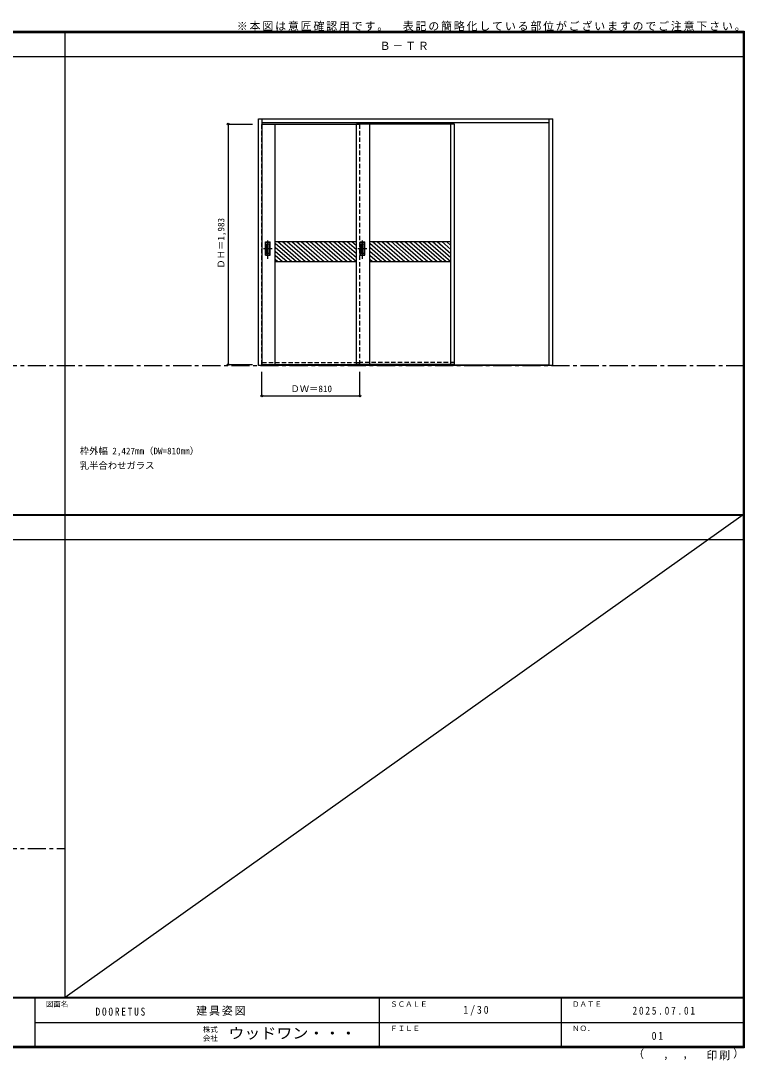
# Model space of a CAD drawing. Units: millimetres, scale not verified. Extents: x -6000 to 5700, y -4307 to 4260.
# Drawn here: x -267 to 5700, y -4307 to 4260 of the extents above; entities that cross this region are included whole.
import ezdxf
from ezdxf.enums import TextEntityAlignment as Align

# ---------------------------------------------------------------- set-up
doc = ezdxf.new("R2010")
doc.units = ezdxf.units.MM
doc.header["$LTSCALE"] = 30
doc.header["$PDMODE"] = 32
doc.header["$PDSIZE"] = 15
doc.linetypes.add('CHAIN1', pattern=[8, 5, -1, 1, -1])
doc.linetypes.add('DASHED1', pattern=[1.8, 1.2, -0.6])
for name, color, linetype in [('0-1_通り芯', 7, 'CHAIN1'), ('0-2_扉', 4, 'DASHED1'), ('0-4_枠', 3, 'Continuous'), ('0-6_引手', 7, 'Continuous'), ('0-A_文字', 7, 'Continuous'), ('0-B_寸法', 4, 'Continuous'), ('0-C_ハッチ', 4, 'DASHED1'), ('F-1_枠', 6, 'Continuous'), ('F-A_文字', 7, 'Continuous')]:
    doc.layers.add(name, color=color, linetype=linetype)
doc.styles.add('ＭＳ ゴシック', font='')
doc.styles.get('ＭＳ ゴシック').set_extended_font_data('MS Gothic')

msp = doc.modelspace()

# ---------------------------------------------------------------- linework, layer by layer
at = {"layer": '0-1_通り芯'}
for p, q in [((-5490, 1418), (5690, 1418)), ((-5490, -2562.5), (100, -2562.5))]:
    msp.add_line(p, q, dxfattribs=at)
at = {"layer": '0-2_扉', "color": 7, "linetype": 'Continuous'}
for p, q in [((1723.85, 3409), (2530.85, 3409)), ((1830.85, 1426), (1830.85, 3409)), ((3310.85, 3409), (2500.85, 3409)), ((2500.85, 3409), (2530.85, 3409)), ((2500.85, 1426), (2500.85, 3409)), ((2502.85, 1426), (2502.85, 3409)), ((2610.85, 1426), (2610.85, 3409)), ((3280.85, 1426), (3280.85, 3409)), ((3310.85, 1426), (3310.85, 3409)), ((1830.85, 2441), (2500.85, 2441)), ((2610.85, 2441), (3280.85, 2441)), ((1830.85, 2276), (2500.85, 2276)), ((2610.85, 2276), (3280.85, 2276)), ((1723.85, 1426), (2530.85, 1426)), ((3310.85, 1426), (2500.85, 1426)), ((2500.85, 1426), (2530.85, 1426))]:
    msp.add_line(p, q, dxfattribs=at)
at = {"layer": '0-2_扉', "color": 7}
for p, q in [((1723.85, 1444), (2500.85, 1444)), ((2500.85, 1444), (2530.85, 1444)), ((3310.85, 1444), (2530.85, 1444))]:
    msp.add_line(p, q, dxfattribs=at)
at = {"layer": '0-4_枠'}
for p, q in [((1693.85, 3453), (4120.85, 3453)), ((1723.85, 1418), (1723.85, 3453)), ((4090.85, 1418), (4090.85, 3453)), ((4120.85, 1418), (4120.85, 3453)), ((1723.85, 3423), (4090.85, 3423)), ((4090.85, 1421), (1723.85, 1421)), ((4090.85, 1418), (1723.85, 1418)), ((2500.85, 1418), (2530.85, 1418)), ((4120.85, 1418), (4090.85, 1418))]:
    msp.add_line(p, q, dxfattribs=at)
at = {"layer": '0-4_枠', "color": 4, "linetype": 'DASHED1'}
for p, q in [((1720.85, 1426), (1720.85, 3409)), ((1723.85, 3409), (1720.85, 3409)), ((2530.85, 1426), (2530.85, 3409)), ((3280.85, 1421), (3280.85, 3423)), ((3310.85, 1421), (3310.85, 3423)), ((1723.85, 1426), (1720.85, 1426))]:
    msp.add_line(p, q, dxfattribs=at)
at = {"layer": '0-4_枠'}
msp.add_lwpolyline([(1723.85, 1418), (1693.85, 1418), (1693.85, 3453)], dxfattribs=at)
at = {"layer": '0-6_引手'}
for p, q in [((1752.85, 2438.5), (1790.85, 2438.5)), ((1752.85, 2328.5), (1752.85, 2438.5)), ((1759.35, 2422.5), (1784.35, 2422.5)), ((1759.35, 2344.5), (1759.35, 2422.5)), ((1784.35, 2344.5), (1784.35, 2422.5)), ((1790.85, 2328.5), (1790.85, 2438.5)), ((2539.35, 2344.5), (2539.35, 2422.5)), ((2539.35, 2422.5), (2564.35, 2422.5)), ((2564.35, 2344.5), (2564.35, 2422.5)), ((2570.85, 2328.5), (2570.85, 2438.5)), ((1752.85, 2328.5), (1790.85, 2328.5)), ((1759.35, 2344.5), (1784.35, 2344.5)), ((2532.85, 2328.5), (2570.85, 2328.5)), ((2539.35, 2344.5), (2564.35, 2344.5))]:
    msp.add_line(p, q, dxfattribs=at)
at = {"layer": '0-6_引手', "linetype": 'CHAIN1'}
for p, q in [((1771.85, 2298.27), (1771.85, 2469.12)), ((2551.85, 2298.27), (2551.85, 2469.12)), ((1733.77, 2383.5), (1806.28, 2383.5)), ((2513.77, 2383.5), (2586.28, 2383.5))]:
    msp.add_line(p, q, dxfattribs=at)
at = {"layer": '0-6_引手', "linetype": 'DASHED1'}
for p, q in [((1787.85, 2332.5), (1787.85, 2434.5)), ((2535.85, 2434.5), (2567.85, 2434.5)), ((2535.85, 2332.5), (2535.85, 2434.5)), ((1755.85, 2332.5), (1787.85, 2332.5))]:
    msp.add_line(p, q, dxfattribs=at)
for points in [[(1755.85, 2332.5), (1755.85, 2434.5), (1787.85, 2434.5)], [(2535.85, 2332.5), (2567.85, 2332.5), (2567.85, 2434.5)]]:
    msp.add_lwpolyline(points, dxfattribs=at)
at = {"layer": '0-6_引手'}
msp.add_lwpolyline([(2532.85, 2328.5), (2532.85, 2438.5), (2570.85, 2438.5)], dxfattribs=at)
at = {"layer": '0-B_寸法'}
for p, q in [((1443.85, 3409), (1643.85, 3409)), ((1443.85, 3409), (1443.85, 1426)), ((1443.85, 1426), (1643.85, 1426)), ((1720.85, 1168), (1720.85, 1368)), ((2530.85, 1168), (2530.85, 1368)), ((1720.85, 1168), (2530.85, 1168))]:
    msp.add_line(p, q, dxfattribs=at)
at = {"layer": '0-B_寸法', "color": 7}
for p in [(1443.85, 3409), (1443.85, 1426), (1720.85, 1168), (2530.85, 1168)]:
    msp.add_point(p, dxfattribs=at)
at = {"layer": '0-C_ハッチ', "linetype": 'Continuous'}
for p, q in [((1830.85, 2428.41), (2005.84, 2276)), ((1854.46, 2441), (2043.9, 2276)), ((1892.52, 2441), (2081.97, 2276)), ((1930.59, 2441), (2120.03, 2276)), ((1968.65, 2441), (2158.1, 2276)), ((2006.72, 2441), (2196.16, 2276)), ((2044.78, 2441), (2234.23, 2276)), ((2082.85, 2441), (2272.29, 2276)), ((2120.91, 2441), (2310.36, 2276)), ((2158.98, 2441), (2348.42, 2276)), ((2197.04, 2441), (2386.48, 2276)), ((2235.1, 2441), (2424.55, 2276)), ((2273.17, 2441), (2462.61, 2276)), ((2311.23, 2441), (2500.68, 2276)), ((2349.3, 2441), (2500.85, 2309)), ((2387.36, 2441), (2500.85, 2342.16)), ((2425.43, 2441), (2500.85, 2375.31)), ((2463.49, 2441), (2500.85, 2408.46)), ((2610.85, 2428.41), (2785.84, 2276)), ((2634.46, 2441), (2823.9, 2276)), ((2672.52, 2441), (2861.97, 2276)), ((2710.59, 2441), (2900.03, 2276)), ((2748.65, 2441), (2938.1, 2276)), ((2786.72, 2441), (2976.16, 2276)), ((2824.78, 2441), (3014.23, 2276)), ((2862.85, 2441), (3052.29, 2276)), ((2900.91, 2441), (3090.36, 2276)), ((2938.98, 2441), (3128.42, 2276)), ((2977.04, 2441), (3166.48, 2276)), ((3015.1, 2441), (3204.55, 2276)), ((3053.17, 2441), (3242.61, 2276)), ((3091.23, 2441), (3280.68, 2276)), ((3129.3, 2441), (3280.85, 2309)), ((3167.36, 2441), (3280.85, 2342.16)), ((3205.43, 2441), (3280.85, 2375.31)), ((3243.49, 2441), (3280.85, 2408.46)), ((1830.85, 2395.26), (1967.78, 2276)), ((1830.85, 2362.11), (1929.71, 2276)), ((1830.85, 2328.95), (1891.65, 2276)), ((2610.85, 2395.26), (2747.78, 2276)), ((2610.85, 2362.11), (2709.71, 2276)), ((2610.85, 2328.95), (2671.65, 2276)), ((1830.85, 2295.8), (1853.58, 2276)), ((2610.85, 2295.8), (2633.58, 2276))]:
    msp.add_line(p, q, dxfattribs=at)
at = {"layer": 'F-1_枠'}
for p, q in [((-6000, 4175), (5700, 4175)), ((-6000, 4170), (5700, 4170)), ((-6000, 4165), (5700, 4165)), ((100, -3790), (100, 4175)), ((5690, 4175), (5690, -4205)), ((5695, 4175), (5695, -4205)), ((5700, 4175), (5700, -4205)), ((-6000, 3965), (5700, 3965)), ((-6000, 190.5), (5700, 190.5)), ((-6000, 187.5), (5700, 187.5)), ((-6000, 184.5), (5700, 184.5)), ((-6000, -15.5), (5700, -15.5)), ((5700, -3790), (-6000, -3790)), ((5700, -3795), (-6000, -3795)), ((-150, -3795), (-150, -4195)), ((2690, -3795), (2690, -4195)), ((4190, -3795), (4190, -4195)), ((-150, -3995), (5690, -3995.01)), ((5700, -4195), (-6000, -4195)), ((5700, -4200), (-6000, -4200)), ((5700, -4205), (-6000, -4205))]:
    msp.add_line(p, q, dxfattribs=at)
at = {"layer": 'F-A_文字'}
msp.add_line((5690, 187.5), (100, -3790), dxfattribs=at)

# ---------------------------------------------------------------- texts
at = {"layer": '0-A_文字', "style": 'ＭＳ ゴシック'}
for s, p in [('枠外幅 2,427mm（DW=810mm）', (220, 670.5)), ('乳半合わせガラス', (220, 550.5))]:
    msp.add_text(s, height=54.99, dxfattribs=at).set_placement(p, align=Align.BOTTOM_LEFT)
at = {"layer": '0-A_文字', "char_height": 65.98, "attachment_point": 7, "style": 'ＭＳ ゴシック'}
for s, insert in [('\\T1.17;※本図は意匠確認用です。\u3000表記の簡略化している部位がございますのでご注意下さい。', (1515, 4175)), ('\\T1.17;Ｂ－ＴＲ', (2692.5, 4020))]:
    msp.add_mtext(s, dxfattribs=dict(at, insert=insert))
at = {"layer": '0-B_寸法', "color": 7, "style": 'ＭＳ ゴシック'}
msp.add_text('ＤＨ＝1,983', height=54.99, rotation=90, dxfattribs=at).set_placement((1428.85, 2217.25), align=Align.BOTTOM_LEFT)
msp.add_text('ＤＷ＝810', height=54.99, dxfattribs=at).set_placement((1957.1, 1183), align=Align.BOTTOM_LEFT)
at = {"layer": 'F-A_文字', "style": 'ＭＳ ゴシック'}
for s, height, p in [('図面名', 43.99, (-60, -3880)), ('ＳＣＡＬＥ', 43.99, (2780, -3880)), ('ＤＡＴＥ', 43.99, (4280, -3880)), ('株式', 43.99, (1235, -4089)), ('ＦＩＬＥ', 43.99, (2780, -4080)), ('ＮＯ．', 43.99, (4280, -4080)), ('会社', 43.99, (1235, -4161)), ('（', 65.98, (4784.03, -4308.31)), (',', 65.98, (5031.28, -4308.31)), (',', 65.98, (5190.2, -4305.53)), ('）', 65.98, (5608.4, -4304.13))]:
    msp.add_text(s, height=height, dxfattribs=at).set_placement(p, align=Align.BOTTOM_LEFT)
at = {"layer": 'F-A_文字', "style": 'ＭＳ ゴシック', "width": 1.1}
msp.add_text('ウッドワン・・・', height=87.98, dxfattribs=at).set_placement((1445, -4155), align=Align.BOTTOM_LEFT)
at = {"layer": 'F-A_文字', "char_height": 65.98, "attachment_point": 7, "style": 'ＭＳ ゴシック'}
for s, insert in [('\\T1.38;\\W0.9;1/30', (3383.75, -3940)), ('\\T1.39;\\W0.85;DOORETUS', (350, -3940.79)), ('\\T1.17;建具姿図', (1180.42, -3940)), ('\\T1.39;\\W0.85;2025.07.01', (4778.75, -3932.5)), ('\\T1.36;\\W0.9;01', (4936.25, -4140)), ('\\T1.17;印刷', (5388.15, -4306.92))]:
    msp.add_mtext(s, dxfattribs=dict(at, insert=insert))

doc.saveas('drawing.dxf')
